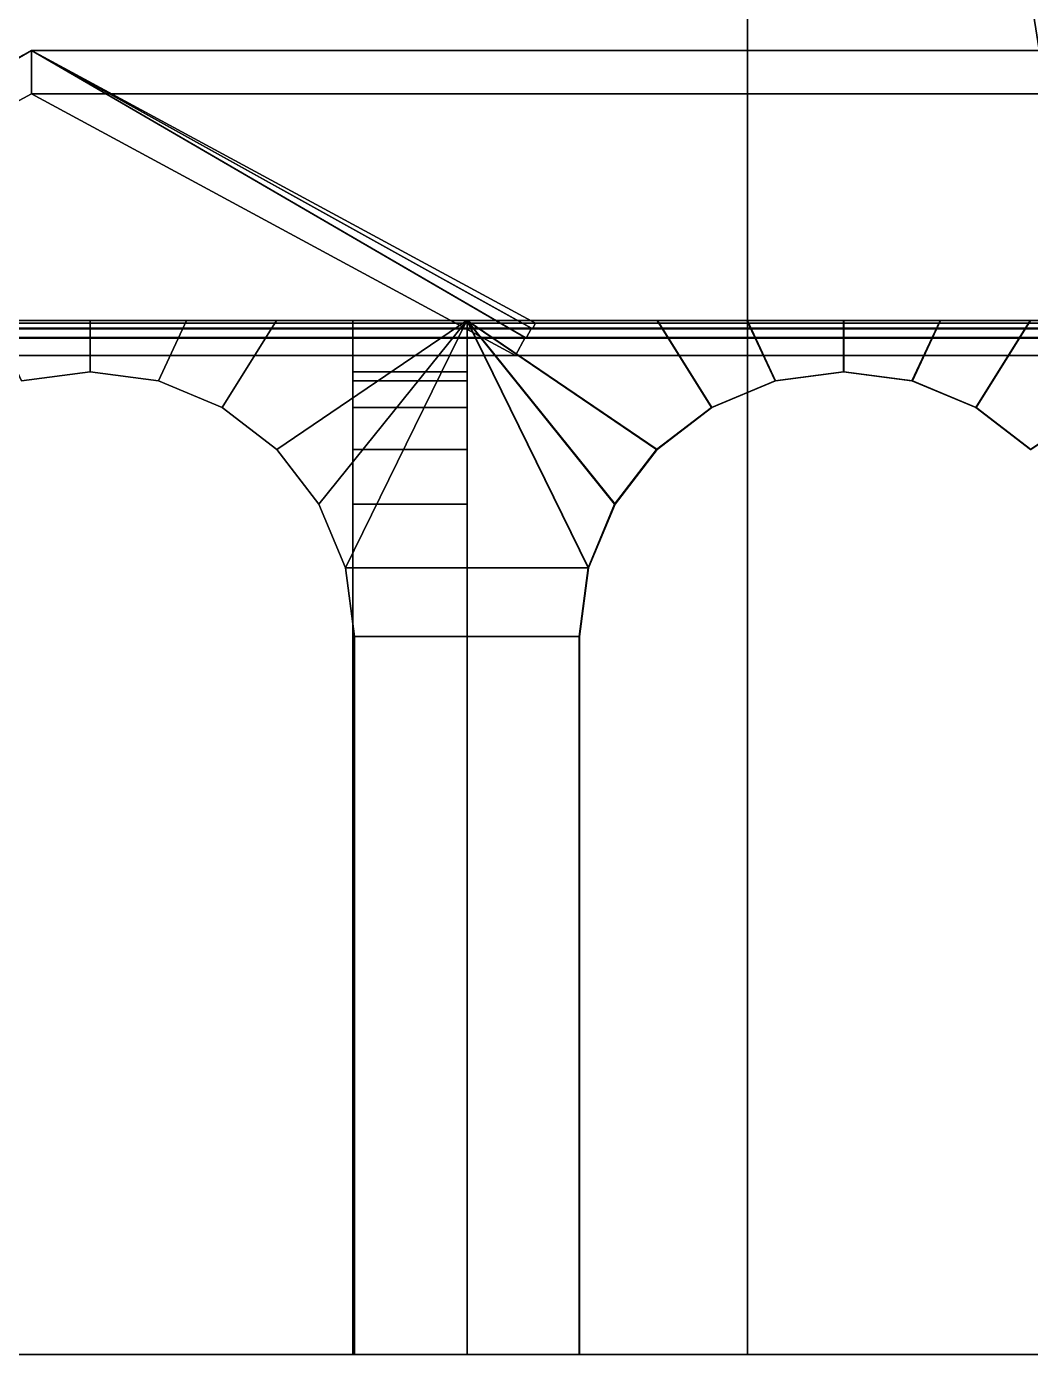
# Model space of a CAD drawing. Header units: metres. Extents: x -14.1 to 14.1, y -13.2 to 13.2.
# Drawn here: x -10.665 to -6.941, y -13.215 to -8.289 of the extents above; entities that cross this region are included whole.
import ezdxf

# ---------------------------------------------------------------- set-up
doc = ezdxf.new("R2010")
doc.units = ezdxf.units.M

msp = doc.modelspace()

# ---------------------------------------------------------------- linework, layer by layer
at = {"layer": 'archroof', "color": 8}
for points in [[(-10.6465, -8.37865, -18.0318), (-2.58892, -8.37861, -18.0319), (-2.58892, -9.38961, -19.9018), (-12.5165, -9.38964, -19.9018)], [(-12.5165, -9.38964, -19.9018), (-12.5165, -9.38964, -14.3927), (-10.6465, -8.37865, -14.3927), (-10.6465, -8.37865, -18.0318)], [(-12.5165, -9.38964, -14.3927), (-12.5165, -9.38964, -9.43688), (-10.6465, -8.37865, -9.43688), (-10.6465, -8.37865, -14.3927)], [(-8.77657, -9.38962, -16.1619), (-2.58892, -9.3896, -16.1619), (-2.58892, -8.37861, -18.0319), (-10.6465, -8.37865, -18.0318)], [(-10.6465, -8.37865, -18.0318), (-10.6465, -8.37865, -14.3927), (-8.77657, -9.38962, -14.3927), (-8.77657, -9.38962, -16.1619)], [(-10.6465, -8.37865, -14.3927), (-10.6465, -8.37865, -9.43688), (-8.77657, -9.38962, -9.43688), (-8.77657, -9.38962, -14.3927)], [(-12.5165, -9.38964, -19.9018), (-2.58892, -9.38961, -19.9018), (-2.58892, -9.4104, -19.8905), (-12.5052, -9.41044, -19.8905)], [(-8.78782, -9.41041, -16.1731), (-2.58892, -9.41039, -16.1731), (-2.58892, -9.3896, -16.1619), (-8.77657, -9.38962, -16.1619)], [(-8.77657, -9.38962, -16.1619), (-8.77657, -9.38962, -14.3927), (-8.78782, -9.41041, -14.3927), (-8.78782, -9.41041, -16.1731)], [(-8.77657, -9.38962, -14.3927), (-8.77657, -9.38962, -9.43688), (-8.78782, -9.41041, -9.43688), (-8.78782, -9.41041, -14.3927)], [(-12.5052, -9.41044, -19.8905), (-2.58892, -9.4104, -19.8905), (-2.58892, -9.4083, -19.8866), (-12.5013, -9.40833, -19.8866)], [(-8.79175, -9.40831, -16.1771), (-2.58892, -9.40829, -16.1771), (-2.58892, -9.41039, -16.1731), (-8.78782, -9.41041, -16.1731)], [(-8.78782, -9.41041, -16.1731), (-8.78782, -9.41041, -14.3927), (-8.79175, -9.40831, -14.3927), (-8.79175, -9.40831, -16.1771)], [(-8.78782, -9.41041, -14.3927), (-8.78782, -9.41041, -9.43688), (-8.79175, -9.40831, -9.43688), (-8.79175, -9.40831, -14.3927)]]:
    msp.add_3dface(points, dxfattribs=at)
at = {"layer": 'archwall', "color": 33}
for points in [[(-10.6834, -9.60376, -19.6369), (-10.7876, -9.37908, -19.6369), (-10.4295, -9.37908, -19.6369), (-10.4295, -9.57034, -19.6369)], [(-10.4295, -9.57034, -19.2122), (-10.4295, -9.37908, -19.2122), (-10.7876, -9.37908, -19.2122), (-10.6834, -9.60376, -19.2122)], [(-10.4295, -9.37908, -19.2122), (-10.4295, -9.37908, -19.6369), (-10.7876, -9.37908, -19.6369), (-10.7876, -9.37908, -19.2122)], [(-10.4295, -9.57034, -19.6369), (-10.4295, -9.37908, -19.6369), (-10.0714, -9.37908, -19.6369), (-10.1757, -9.60376, -19.6369)], [(-10.0714, -9.37908, -19.2122), (-10.0714, -9.37908, -19.6369), (-10.4295, -9.37908, -19.6369), (-10.4295, -9.37908, -19.2122)], [(-10.1757, -9.60376, -19.2122), (-10.0714, -9.37908, -19.2122), (-10.4295, -9.37908, -19.2122), (-10.4295, -9.57034, -19.2122)], [(-10.1757, -9.60376, -19.6369), (-10.0714, -9.37908, -19.6369), (-9.7377, -9.37908, -19.6369), (-9.93913, -9.70174, -19.6369)], [(-9.93913, -9.70174, -19.2122), (-9.7377, -9.37908, -19.2122), (-10.0714, -9.37908, -19.2122), (-10.1757, -9.60376, -19.2122)], [(-9.7377, -9.37908, -19.2122), (-9.7377, -9.37908, -19.6369), (-10.0714, -9.37908, -19.6369), (-10.0714, -9.37908, -19.2122)], [(-9.93913, -9.70174, -19.6369), (-9.7377, -9.37908, -19.6369), (-9.03178, -9.37908, -19.6369), (-9.73604, -9.8576, -19.6369)], [(-9.73604, -9.8576, -19.2122), (-9.03178, -9.37908, -19.2122), (-9.7377, -9.37908, -19.2122), (-9.93913, -9.70174, -19.2122)], [(-9.03178, -9.37908, -19.2122), (-9.03178, -9.37908, -19.6369), (-9.7377, -9.37908, -19.6369), (-9.7377, -9.37908, -19.2122)], [(-9.73604, -9.8576, -19.6369), (-9.03178, -9.37908, -19.6369), (-9.58018, -10.0607, -19.6369)], [(-9.58018, -10.0607, -19.2122), (-9.03178, -9.37908, -19.2122), (-9.73604, -9.8576, -19.2122)], [(-9.48219, -10.2973, -19.2122), (-9.03178, -9.37908, -19.2122), (-9.58018, -10.0607, -19.2122)], [(-9.58018, -10.0607, -19.6369), (-9.03178, -9.37908, -19.6369), (-9.48219, -10.2973, -19.6369)], [(-8.58141, -10.2973, -19.2122), (-9.03178, -9.37908, -19.2122), (-9.48219, -10.2973, -19.2122)], [(-9.48219, -10.2973, -19.6369), (-9.03178, -9.37908, -19.6369), (-8.58141, -10.2973, -19.6369)], [(-9.45479, -10.2973, -10.8246), (-9.45479, -10.2973, -9.43688), (-9.45479, -9.37908, -9.43688), (-9.45479, -9.37907, -10.8245)], [(-9.45479, -9.37907, -10.8245), (-9.45479, -9.37908, -9.43688), (-9.03014, -9.37908, -9.43688), (-9.03014, -9.37907, -10.8245)], [(-9.03014, -9.37907, -10.8245), (-9.03014, -9.37908, -11.5304), (-9.45479, -9.37908, -11.5304), (-9.45479, -9.37907, -10.8245)], [(-9.45479, -9.37907, -10.8245), (-9.45479, -10.2973, -11.2749), (-9.45479, -10.2973, -10.8246)], [(-9.45479, -10.2973, -11.2749), (-9.45479, -9.37907, -10.8245), (-9.45479, -10.0607, -11.3729)], [(-9.45479, -10.0607, -11.3729), (-9.45479, -9.37907, -10.8245), (-9.45479, -9.8576, -11.5287)], [(-9.45479, -9.8576, -11.5287), (-9.45479, -9.37907, -10.8245), (-9.45479, -9.37908, -11.5304), (-9.45479, -9.70174, -11.7319)], [(-9.45479, -9.37907, -16.4155), (-9.45479, -9.37908, -15.7095), (-9.03014, -9.37908, -15.7095), (-9.03014, -9.37907, -16.4155)], [(-9.45479, -9.70174, -15.5081), (-9.45479, -9.37908, -15.7095), (-9.45479, -9.37907, -16.4155), (-9.45479, -9.8576, -15.7112)], [(-9.45479, -9.8576, -15.7112), (-9.45479, -9.37907, -16.4155), (-9.45479, -10.0607, -15.8671)], [(-9.45479, -10.0607, -15.8671), (-9.45479, -9.37907, -16.4155), (-9.45479, -10.2973, -15.965)], [(-9.45479, -10.2973, -16.4154), (-9.45479, -10.2973, -15.965), (-9.45479, -9.37907, -16.4155)], [(-9.45479, -10.2973, -16.4154), (-9.45479, -9.37907, -16.4155), (-9.45468, -9.37908, -16.84), (-9.45466, -10.2973, -16.84)], [(-9.03025, -9.37907, -16.84), (-9.45468, -9.37908, -16.84), (-9.45479, -9.37907, -16.4155), (-9.03014, -9.37907, -16.4155)], [(-9.03014, -10.2973, -9.43688), (-9.03014, -9.37908, -9.43688), (-9.45479, -9.37908, -9.43688), (-9.45479, -10.2973, -9.43688)], [(-9.45479, -9.70174, -11.7319), (-9.45479, -9.37908, -11.5304), (-9.45479, -9.37908, -11.8642), (-9.45479, -9.60376, -11.9684)], [(-9.45479, -9.37908, -11.5304), (-9.03014, -9.37908, -11.5304), (-9.03014, -9.37908, -11.8642), (-9.45479, -9.37908, -11.8642)], [(-9.45479, -9.37908, -11.8642), (-9.03014, -9.37908, -11.8642), (-9.03014, -9.37908, -12.2223), (-9.45479, -9.37908, -12.2223)], [(-9.45479, -9.60376, -11.9684), (-9.45479, -9.37908, -11.8642), (-9.45479, -9.37908, -12.2223), (-9.45479, -9.57034, -12.2223)], [(-9.45479, -9.57034, -12.2223), (-9.45479, -9.37908, -12.2223), (-9.45479, -9.37908, -12.5804), (-9.45479, -9.60376, -12.4761)], [(-9.45479, -9.37908, -12.2223), (-9.03014, -9.37908, -12.2223), (-9.03014, -9.37908, -12.5804), (-9.45479, -9.37908, -12.5804)], [(-9.45479, -9.37908, -12.5804), (-9.03014, -9.37908, -12.5804), (-9.03014, -9.37908, -12.9141), (-9.45479, -9.37908, -12.9141)], [(-9.45479, -9.60376, -12.4761), (-9.45479, -9.37908, -12.5804), (-9.45479, -9.37908, -12.9141), (-9.45479, -9.70174, -12.7127)], [(-9.45479, -9.70174, -12.7127), (-9.45479, -9.37908, -12.9141), (-9.45479, -9.37908, -13.62), (-9.45479, -9.8576, -12.9157)], [(-9.45479, -9.37908, -13.62), (-9.45479, -9.37908, -12.9141), (-9.03014, -9.37908, -12.9141), (-9.03014, -9.37908, -13.62)], [(-9.45479, -10.2973, -13.1696), (-9.45479, -9.37908, -13.62), (-9.45479, -10.2973, -14.0703)], [(-9.45479, -10.0607, -13.0716), (-9.45479, -9.37908, -13.62), (-9.45479, -10.2973, -13.1696)], [(-9.45479, -9.8576, -12.9157), (-9.45479, -9.37908, -13.62), (-9.45479, -10.0607, -13.0716)], [(-9.45479, -10.0607, -14.1683), (-9.45479, -9.37908, -13.62), (-9.45479, -9.8576, -14.3242)], [(-9.45479, -10.2973, -14.0703), (-9.45479, -9.37908, -13.62), (-9.45479, -10.0607, -14.1683)], [(-9.45479, -9.8576, -14.3242), (-9.45479, -9.37908, -13.62), (-9.45479, -9.37908, -14.3258), (-9.45479, -9.70174, -14.5273)], [(-9.03014, -9.37908, -13.62), (-9.03014, -9.37908, -14.3258), (-9.45479, -9.37908, -14.3258), (-9.45479, -9.37908, -13.62)], [(-9.45479, -9.37908, -14.3258), (-9.03014, -9.37908, -14.3258), (-9.03014, -9.37908, -14.6596), (-9.45479, -9.37908, -14.6596)], [(-9.45479, -9.70174, -14.5273), (-9.45479, -9.37908, -14.3258), (-9.45479, -9.37908, -14.6596), (-9.45479, -9.60376, -14.7638)], [(-9.45479, -9.60376, -14.7638), (-9.45479, -9.37908, -14.6596), (-9.45479, -9.37908, -15.0177), (-9.45479, -9.57034, -15.0177)], [(-9.45479, -9.37908, -14.6596), (-9.03014, -9.37908, -14.6596), (-9.03014, -9.37908, -15.0177), (-9.45479, -9.37908, -15.0177)], [(-9.45479, -9.37908, -15.0177), (-9.03014, -9.37908, -15.0177), (-9.03014, -9.37908, -15.3758), (-9.45479, -9.37908, -15.3758)], [(-9.45479, -9.57034, -15.0177), (-9.45479, -9.37908, -15.0177), (-9.45479, -9.37908, -15.3758), (-9.45479, -9.60376, -15.2715)], [(-9.45479, -9.60376, -15.2715), (-9.45479, -9.37908, -15.3758), (-9.45479, -9.37908, -15.7095), (-9.45479, -9.70174, -15.5081)], [(-9.45479, -9.37908, -15.3758), (-9.03014, -9.37908, -15.3758), (-9.03014, -9.37908, -15.7095), (-9.45479, -9.37908, -15.7095)], [(-9.03023, -10.2973, -16.84), (-9.45466, -10.2973, -16.84), (-9.45468, -9.37908, -16.84), (-9.03025, -9.37907, -16.84)], [(-9.03178, -9.37908, -19.2122), (-8.3259, -9.37908, -19.2122), (-8.3259, -9.37908, -19.6369), (-9.03178, -9.37908, -19.6369)], [(-8.12447, -9.70174, -19.2122), (-8.3259, -9.37908, -19.2122), (-9.03178, -9.37908, -19.2122), (-8.32756, -9.8576, -19.2122)], [(-8.32756, -9.8576, -19.2122), (-9.03178, -9.37908, -19.2122), (-8.48342, -10.0607, -19.2122)], [(-8.48342, -10.0607, -19.2122), (-9.03178, -9.37908, -19.2122), (-8.58141, -10.2973, -19.2122)], [(-8.58141, -10.2973, -19.6369), (-9.03178, -9.37908, -19.6369), (-8.48342, -10.0607, -19.6369)], [(-8.48342, -10.0607, -19.6369), (-9.03178, -9.37908, -19.6369), (-8.32756, -9.8576, -19.6369)], [(-8.32756, -9.8576, -19.6369), (-9.03178, -9.37908, -19.6369), (-8.3259, -9.37908, -19.6369), (-8.12447, -9.70174, -19.6369)], [(-9.03014, -9.37907, -16.4155), (-8.32433, -9.37908, -16.4153), (-8.32433, -9.37908, -16.84), (-9.03025, -9.37907, -16.84)], [(-8.57984, -10.2973, -16.84), (-9.03025, -9.37907, -16.84), (-8.48185, -10.0607, -16.84)], [(-9.03025, -9.37907, -16.84), (-8.57984, -10.2973, -16.84), (-9.03023, -10.2973, -16.84)], [(-8.48185, -10.0607, -16.84), (-9.03025, -9.37907, -16.84), (-8.32603, -9.8576, -16.84)], [(-8.32603, -9.8576, -16.84), (-9.03025, -9.37907, -16.84), (-8.32433, -9.37908, -16.84), (-8.1229, -9.70174, -16.84)], [(-9.03014, -9.37907, -10.8245), (-9.03014, -9.37908, -9.43688), (-9.03014, -10.2973, -9.43688), (-9.03014, -10.2973, -10.8246)], [(-9.03014, -9.70174, -11.7319), (-9.03014, -9.37908, -11.5304), (-9.03014, -9.37907, -10.8245), (-9.03014, -9.8576, -11.5287)], [(-9.03014, -9.8576, -11.5287), (-9.03014, -9.37907, -10.8245), (-9.03014, -10.0607, -11.3729)], [(-9.03014, -10.0607, -11.3729), (-9.03014, -9.37907, -10.8245), (-9.03014, -10.2973, -11.2749)], [(-9.03014, -10.2973, -10.8246), (-9.03014, -10.2973, -11.2749), (-9.03014, -9.37907, -10.8245)], [(-9.03014, -9.8576, -15.7112), (-9.03014, -9.37907, -16.4155), (-9.03014, -9.37908, -15.7095), (-9.03014, -9.70174, -15.5081)], [(-9.03014, -9.37907, -16.4155), (-9.03014, -10.2973, -15.965), (-9.03014, -10.2973, -16.4154)], [(-9.03014, -10.2973, -15.965), (-9.03014, -9.37907, -16.4155), (-9.03014, -10.0607, -15.8671)], [(-9.03014, -10.0607, -15.8671), (-9.03014, -9.37907, -16.4155), (-9.03014, -9.8576, -15.7112)], [(-9.03014, -10.2973, -16.4154), (-8.57984, -10.2973, -16.4153), (-9.03014, -9.37907, -16.4155)], [(-8.1229, -9.70174, -16.4153), (-8.32433, -9.37908, -16.4153), (-9.03014, -9.37907, -16.4155), (-8.32603, -9.8576, -16.4153)], [(-8.32603, -9.8576, -16.4153), (-9.03014, -9.37907, -16.4155), (-8.48185, -10.0607, -16.4153)], [(-8.48185, -10.0607, -16.4153), (-9.03014, -9.37907, -16.4155), (-8.57984, -10.2973, -16.4153)], [(-9.03014, -9.60376, -11.9684), (-9.03014, -9.37908, -11.8642), (-9.03014, -9.37908, -11.5304), (-9.03014, -9.70174, -11.7319)], [(-9.03014, -9.57034, -12.2223), (-9.03014, -9.37908, -12.2223), (-9.03014, -9.37908, -11.8642), (-9.03014, -9.60376, -11.9684)], [(-9.03014, -9.60376, -12.4761), (-9.03014, -9.37908, -12.5804), (-9.03014, -9.37908, -12.2223), (-9.03014, -9.57034, -12.2223)], [(-9.03014, -9.70174, -12.7127), (-9.03014, -9.37908, -12.9141), (-9.03014, -9.37908, -12.5804), (-9.03014, -9.60376, -12.4761)], [(-9.03014, -9.8576, -12.9157), (-9.03014, -9.37908, -13.62), (-9.03014, -9.37908, -12.9141), (-9.03014, -9.70174, -12.7127)], [(-9.03014, -10.0607, -13.0716), (-9.03014, -9.37908, -13.62), (-9.03014, -9.8576, -12.9157)], [(-9.03014, -10.2973, -13.1696), (-9.03014, -9.37908, -13.62), (-9.03014, -10.0607, -13.0716)], [(-9.03014, -10.2973, -14.0703), (-9.03014, -9.37908, -13.62), (-9.03014, -10.2973, -13.1696)], [(-9.03014, -9.70174, -14.5273), (-9.03014, -9.37908, -14.3258), (-9.03014, -9.37908, -13.62), (-9.03014, -9.8576, -14.3242)], [(-9.03014, -9.8576, -14.3242), (-9.03014, -9.37908, -13.62), (-9.03014, -10.0607, -14.1683)], [(-9.03014, -10.0607, -14.1683), (-9.03014, -9.37908, -13.62), (-9.03014, -10.2973, -14.0703)], [(-9.03014, -9.60376, -14.7638), (-9.03014, -9.37908, -14.6596), (-9.03014, -9.37908, -14.3258), (-9.03014, -9.70174, -14.5273)], [(-9.03014, -9.57034, -15.0177), (-9.03014, -9.37908, -15.0177), (-9.03014, -9.37908, -14.6596), (-9.03014, -9.60376, -14.7638)], [(-9.03014, -9.60376, -15.2715), (-9.03014, -9.37908, -15.3758), (-9.03014, -9.37908, -15.0177), (-9.03014, -9.57034, -15.0177)], [(-9.03014, -9.70174, -15.5081), (-9.03014, -9.37908, -15.7095), (-9.03014, -9.37908, -15.3758), (-9.03014, -9.60376, -15.2715)], [(-7.88793, -9.60376, -19.2122), (-7.99218, -9.37908, -19.2122), (-8.3259, -9.37908, -19.2122), (-8.12447, -9.70174, -19.2122)], [(-7.99218, -9.37908, -19.2122), (-7.99218, -9.37908, -19.6369), (-8.3259, -9.37908, -19.6369), (-8.3259, -9.37908, -19.2122)], [(-8.12447, -9.70174, -19.6369), (-8.3259, -9.37908, -19.6369), (-7.99218, -9.37908, -19.6369), (-7.88793, -9.60376, -19.6369)], [(-8.1229, -9.70174, -16.84), (-8.32433, -9.37908, -16.84), (-7.99061, -9.37908, -16.84), (-7.88633, -9.60376, -16.84)], [(-7.99061, -9.37908, -16.4153), (-7.99061, -9.37908, -16.84), (-8.32433, -9.37908, -16.84), (-8.32433, -9.37908, -16.4153)], [(-7.88633, -9.60376, -16.4153), (-7.99061, -9.37908, -16.4153), (-8.32433, -9.37908, -16.4153), (-8.1229, -9.70174, -16.4153)], [(-7.63408, -9.37908, -19.2122), (-7.63408, -9.37908, -19.6369), (-7.99218, -9.37908, -19.6369), (-7.99218, -9.37908, -19.2122)], [(-7.63408, -9.57034, -19.2122), (-7.63408, -9.37908, -19.2122), (-7.99218, -9.37908, -19.2122), (-7.88793, -9.60376, -19.2122)], [(-7.88793, -9.60376, -19.6369), (-7.99218, -9.37908, -19.6369), (-7.63408, -9.37908, -19.6369), (-7.63408, -9.57034, -19.6369)], [(-7.88633, -9.60376, -16.84), (-7.99061, -9.37908, -16.84), (-7.63248, -9.37908, -16.84), (-7.63248, -9.57034, -16.84)], [(-7.63248, -9.57034, -16.4153), (-7.63248, -9.37908, -16.4153), (-7.99061, -9.37908, -16.4153), (-7.88633, -9.60376, -16.4153)], [(-7.63248, -9.37908, -16.4153), (-7.63248, -9.37908, -16.84), (-7.99061, -9.37908, -16.84), (-7.99061, -9.37908, -16.4153)], [(-7.38022, -9.60376, -19.2122), (-7.27597, -9.37908, -19.2122), (-7.63408, -9.37908, -19.2122), (-7.63408, -9.57034, -19.2122)], [(-7.27597, -9.37908, -19.2122), (-7.27597, -9.37908, -19.6369), (-7.63408, -9.37908, -19.6369), (-7.63408, -9.37908, -19.2122)], [(-7.63408, -9.57034, -19.6369), (-7.63408, -9.37908, -19.6369), (-7.27597, -9.37908, -19.6369), (-7.38022, -9.60376, -19.6369)], [(-7.63248, -9.57034, -16.84), (-7.63248, -9.37908, -16.84), (-7.27438, -9.37908, -16.84), (-7.37863, -9.60376, -16.84)], [(-7.27438, -9.37908, -16.4153), (-7.27438, -9.37908, -16.84), (-7.63248, -9.37908, -16.84), (-7.63248, -9.37908, -16.4153)], [(-7.37863, -9.60376, -16.4153), (-7.27438, -9.37908, -16.4153), (-7.63248, -9.37908, -16.4153), (-7.63248, -9.57034, -16.4153)], [(-7.14368, -9.70174, -19.2122), (-6.94225, -9.37908, -19.2122), (-7.27597, -9.37908, -19.2122), (-7.38022, -9.60376, -19.2122)], [(-7.38022, -9.60376, -19.6369), (-7.27597, -9.37908, -19.6369), (-6.94225, -9.37908, -19.6369), (-7.14368, -9.70174, -19.6369)], [(-7.37863, -9.60376, -16.84), (-7.27438, -9.37908, -16.84), (-6.94065, -9.37908, -16.84), (-7.14209, -9.70174, -16.84)], [(-7.14209, -9.70174, -16.4153), (-6.94065, -9.37908, -16.4153), (-7.27438, -9.37908, -16.4153), (-7.37863, -9.60376, -16.4153)], [(-6.94225, -9.37908, -19.2122), (-6.94225, -9.37908, -19.6369), (-7.27597, -9.37908, -19.6369), (-7.27597, -9.37908, -19.2122)], [(-6.94065, -9.37908, -16.4153), (-6.94065, -9.37908, -16.84), (-7.27438, -9.37908, -16.84), (-7.27438, -9.37908, -16.4153)], [(-6.94055, -9.8576, -19.2122), (-6.23637, -9.37907, -19.2122), (-6.94225, -9.37908, -19.2122), (-7.14368, -9.70174, -19.2122)], [(-7.14368, -9.70174, -19.6369), (-6.94225, -9.37908, -19.6369), (-6.23637, -9.37907, -19.6369), (-6.94055, -9.8576, -19.6369)], [(-7.14209, -9.70174, -16.84), (-6.94065, -9.37908, -16.84), (-6.23478, -9.37908, -16.84), (-6.939, -9.8576, -16.84)], [(-6.939, -9.8576, -16.4153), (-6.23478, -9.37908, -16.4153), (-6.94065, -9.37908, -16.4153), (-7.14209, -9.70174, -16.4153)], [(-6.23637, -9.37907, -19.6369), (-6.94225, -9.37908, -19.6369), (-6.94225, -9.37908, -19.2122), (-6.23637, -9.37907, -19.2122)], [(-6.23478, -9.37908, -16.84), (-6.94065, -9.37908, -16.84), (-6.94065, -9.37908, -16.4153), (-6.23478, -9.37908, -16.4153)], [(-9.48219, -10.2973, -19.2122), (-9.44878, -10.5511, -19.2122), (-8.61482, -10.5511, -19.2122), (-8.58141, -10.2973, -19.2122)], [(-9.44878, -10.5511, -19.6369), (-9.48219, -10.2973, -19.6369), (-8.58141, -10.2973, -19.6369), (-8.61482, -10.5511, -19.6369)], [(-9.45479, -10.5511, -10.8246), (-9.45479, -10.5511, -9.43688), (-9.45479, -10.2973, -9.43688), (-9.45479, -10.2973, -10.8246)], [(-9.45479, -10.2973, -9.43688), (-9.45479, -10.5511, -9.43688), (-9.03014, -10.5511, -9.43688), (-9.03014, -10.2973, -9.43688)], [(-9.45479, -10.2973, -10.8246), (-9.45479, -10.2973, -11.2749), (-9.45479, -10.5511, -11.2415), (-9.45479, -10.5511, -10.8246)], [(-9.45479, -10.2973, -14.0703), (-9.45479, -10.5511, -14.0369), (-9.45479, -10.5511, -13.203), (-9.45479, -10.2973, -13.1696)], [(-9.45479, -10.5511, -16.4154), (-9.45479, -10.5511, -15.9985), (-9.45479, -10.2973, -15.965), (-9.45479, -10.2973, -16.4154)], [(-9.45479, -10.5511, -16.4154), (-9.45479, -10.2973, -16.4154), (-9.45466, -10.2973, -16.84), (-9.45466, -10.5511, -16.84)], [(-9.03023, -10.5511, -16.84), (-9.45466, -10.5511, -16.84), (-9.45466, -10.2973, -16.84), (-9.03023, -10.2973, -16.84)], [(-9.03023, -10.5511, -16.84), (-9.03023, -10.2973, -16.84), (-8.57984, -10.2973, -16.84), (-8.61325, -10.5511, -16.84)], [(-9.03014, -10.2973, -10.8246), (-9.03014, -10.2973, -9.43688), (-9.03014, -10.5511, -9.43688), (-9.03014, -10.5511, -10.8246)], [(-9.03014, -10.5511, -10.8246), (-9.03014, -10.5511, -11.2415), (-9.03014, -10.2973, -11.2749), (-9.03014, -10.2973, -10.8246)], [(-9.03014, -10.5511, -14.0369), (-9.03014, -10.2973, -14.0703), (-9.03014, -10.2973, -13.1696), (-9.03014, -10.5511, -13.203)], [(-9.03014, -10.5511, -16.4154), (-9.03014, -10.2973, -16.4154), (-9.03014, -10.2973, -15.965), (-9.03014, -10.5511, -15.9985)], [(-9.03014, -10.5511, -16.4154), (-8.61325, -10.5511, -16.4153), (-8.57984, -10.2973, -16.4153), (-9.03014, -10.2973, -16.4154)], [(-9.45479, -13.2146, -10.8246), (-9.45479, -13.2146, -9.43688), (-9.45479, -10.5511, -9.43688), (-9.45479, -10.5511, -10.8246)], [(-9.45479, -10.5511, -9.43688), (-9.45479, -13.2146, -9.43688), (-9.03014, -13.2146, -9.43688), (-9.03014, -10.5511, -9.43688)], [(-9.45479, -10.5511, -10.8246), (-9.45479, -10.5511, -11.2415), (-9.45479, -13.2146, -11.2415), (-9.45479, -13.2146, -10.8246)], [(-9.45479, -10.5511, -13.203), (-9.45479, -10.5511, -14.0369), (-9.45479, -13.2146, -14.0369), (-9.45479, -13.2146, -13.203)], [(-9.45479, -13.2146, -16.4154), (-9.45479, -13.2146, -15.9985), (-9.45479, -10.5511, -15.9985), (-9.45479, -10.5511, -16.4154)], [(-9.45466, -10.5511, -16.84), (-9.45466, -13.2146, -16.84), (-9.45479, -13.2146, -16.4154), (-9.45479, -10.5511, -16.4154)], [(-9.03023, -13.2146, -16.84), (-9.45466, -13.2146, -16.84), (-9.45466, -10.5511, -16.84), (-9.03023, -10.5511, -16.84)], [(-9.44878, -13.2146, -19.2122), (-8.61482, -13.2146, -19.2122), (-8.61482, -10.5511, -19.2122), (-9.44878, -10.5511, -19.2122)], [(-8.61482, -10.5511, -19.6369), (-8.61482, -13.2146, -19.6369), (-9.44878, -13.2146, -19.6369), (-9.44878, -10.5511, -19.6369)], [(-8.61325, -13.2146, -16.84), (-9.03023, -13.2146, -16.84), (-9.03023, -10.5511, -16.84), (-8.61325, -10.5511, -16.84)], [(-9.03014, -10.5511, -10.8246), (-9.03014, -10.5511, -9.43688), (-9.03014, -13.2146, -9.43688), (-9.03014, -13.2146, -10.8246)], [(-9.03014, -13.2146, -10.8246), (-9.03014, -13.2146, -11.2415), (-9.03014, -10.5511, -11.2415), (-9.03014, -10.5511, -10.8246)], [(-9.03014, -10.5511, -13.203), (-9.03014, -13.2146, -13.203), (-9.03014, -13.2146, -14.0369), (-9.03014, -10.5511, -14.0369)], [(-9.03014, -13.2146, -15.9985), (-9.03014, -13.2146, -16.4154), (-9.03014, -10.5511, -16.4154), (-9.03014, -10.5511, -15.9985)], [(-9.03014, -13.2146, -16.4154), (-8.61325, -13.2146, -16.4153), (-8.61325, -10.5511, -16.4153), (-9.03014, -10.5511, -16.4154)], [(-9.45479, -13.2146, -10.8246), (-9.45479, -13.2146, -11.2415), (-9.03014, -13.2146, -11.2415), (-9.03014, -13.2146, -10.8246)], [(-9.45479, -13.2146, -13.203), (-9.45479, -13.2146, -14.0369), (-9.03014, -13.2146, -14.0369), (-9.03014, -13.2146, -13.203)], [(-9.03014, -13.2146, -16.4154), (-9.03014, -13.2146, -15.9985), (-9.45479, -13.2146, -15.9985), (-9.45479, -13.2146, -16.4154)], [(-9.03014, -13.2146, -16.4154), (-9.45479, -13.2146, -16.4154), (-9.45466, -13.2146, -16.84), (-9.03023, -13.2146, -16.84)], [(-9.03014, -13.2146, -10.8246), (-9.03014, -13.2146, -9.43688), (-9.45479, -13.2146, -9.43688), (-9.45479, -13.2146, -10.8246)], [(-9.44878, -13.2146, -19.6369), (-8.61482, -13.2146, -19.6369), (-8.61482, -13.2146, -19.2122), (-9.44878, -13.2146, -19.2122)], [(-9.03023, -13.2146, -16.84), (-8.61325, -13.2146, -16.84), (-8.61325, -13.2146, -16.4153), (-9.03014, -13.2146, -16.4154)]]:
    msp.add_3dface(points, dxfattribs=at)
at = {"layer": 'archwll2', "color": 28}
for points in [[(-10.6834, -9.60376, -19.6369), (-10.4295, -9.57034, -19.6369), (-10.4295, -9.57034, -19.2122), (-10.6834, -9.60376, -19.2122)], [(-10.4295, -9.57034, -19.6369), (-10.1757, -9.60376, -19.6369), (-10.1757, -9.60376, -19.2122), (-10.4295, -9.57034, -19.2122)], [(-10.1757, -9.60376, -19.6369), (-9.93913, -9.70174, -19.6369), (-9.93913, -9.70174, -19.2122), (-10.1757, -9.60376, -19.2122)], [(-9.03014, -9.60376, -15.2715), (-9.03014, -9.57034, -15.0177), (-9.45479, -9.57034, -15.0177), (-9.45479, -9.60376, -15.2715)], [(-9.03014, -9.57034, -15.0177), (-9.03014, -9.60376, -14.7638), (-9.45479, -9.60376, -14.7638), (-9.45479, -9.57034, -15.0177)], [(-9.45479, -9.57034, -12.2223), (-9.45479, -9.60376, -12.4761), (-9.03014, -9.60376, -12.4761), (-9.03014, -9.57034, -12.2223)], [(-9.45479, -9.60376, -11.9684), (-9.45479, -9.57034, -12.2223), (-9.03014, -9.57034, -12.2223), (-9.03014, -9.60376, -11.9684)], [(-9.03014, -9.70174, -15.5081), (-9.03014, -9.60376, -15.2715), (-9.45479, -9.60376, -15.2715), (-9.45479, -9.70174, -15.5081)], [(-9.03014, -9.60376, -14.7638), (-9.03014, -9.70174, -14.5273), (-9.45479, -9.70174, -14.5273), (-9.45479, -9.60376, -14.7638)], [(-9.45479, -9.60376, -12.4761), (-9.45479, -9.70174, -12.7127), (-9.03014, -9.70174, -12.7127), (-9.03014, -9.60376, -12.4761)], [(-9.45479, -9.70174, -11.7319), (-9.45479, -9.60376, -11.9684), (-9.03014, -9.60376, -11.9684), (-9.03014, -9.70174, -11.7319)], [(-7.88793, -9.60376, -19.2122), (-8.12447, -9.70174, -19.2122), (-8.12447, -9.70174, -19.6369), (-7.88793, -9.60376, -19.6369)], [(-8.1229, -9.70174, -16.84), (-7.88633, -9.60376, -16.84), (-7.88633, -9.60376, -16.4153), (-8.1229, -9.70174, -16.4153)], [(-7.63408, -9.57034, -19.2122), (-7.88793, -9.60376, -19.2122), (-7.88793, -9.60376, -19.6369), (-7.63408, -9.57034, -19.6369)], [(-7.88633, -9.60376, -16.84), (-7.63248, -9.57034, -16.84), (-7.63248, -9.57034, -16.4153), (-7.88633, -9.60376, -16.4153)], [(-7.38022, -9.60376, -19.2122), (-7.63408, -9.57034, -19.2122), (-7.63408, -9.57034, -19.6369), (-7.38022, -9.60376, -19.6369)], [(-7.63248, -9.57034, -16.84), (-7.37863, -9.60376, -16.84), (-7.37863, -9.60376, -16.4153), (-7.63248, -9.57034, -16.4153)], [(-7.14368, -9.70174, -19.2122), (-7.38022, -9.60376, -19.2122), (-7.38022, -9.60376, -19.6369), (-7.14368, -9.70174, -19.6369)], [(-7.37863, -9.60376, -16.84), (-7.14209, -9.70174, -16.84), (-7.14209, -9.70174, -16.4153), (-7.37863, -9.60376, -16.4153)], [(-9.93913, -9.70174, -19.6369), (-9.73604, -9.8576, -19.6369), (-9.73604, -9.8576, -19.2122), (-9.93913, -9.70174, -19.2122)], [(-9.03014, -9.8576, -15.7112), (-9.03014, -9.70174, -15.5081), (-9.45479, -9.70174, -15.5081), (-9.45479, -9.8576, -15.7112)], [(-9.03014, -9.70174, -14.5273), (-9.03014, -9.8576, -14.3242), (-9.45479, -9.8576, -14.3242), (-9.45479, -9.70174, -14.5273)], [(-9.45479, -9.70174, -12.7127), (-9.45479, -9.8576, -12.9157), (-9.03014, -9.8576, -12.9157), (-9.03014, -9.70174, -12.7127)], [(-9.45479, -9.8576, -11.5287), (-9.45479, -9.70174, -11.7319), (-9.03014, -9.70174, -11.7319), (-9.03014, -9.8576, -11.5287)], [(-8.12447, -9.70174, -19.2122), (-8.32756, -9.8576, -19.2122), (-8.32756, -9.8576, -19.6369), (-8.12447, -9.70174, -19.6369)], [(-8.32603, -9.8576, -16.84), (-8.1229, -9.70174, -16.84), (-8.1229, -9.70174, -16.4153), (-8.32603, -9.8576, -16.4153)], [(-6.94055, -9.8576, -19.2122), (-7.14368, -9.70174, -19.2122), (-7.14368, -9.70174, -19.6369), (-6.94055, -9.8576, -19.6369)], [(-7.14209, -9.70174, -16.84), (-6.939, -9.8576, -16.84), (-6.939, -9.8576, -16.4153), (-7.14209, -9.70174, -16.4153)], [(-9.73604, -9.8576, -19.6369), (-9.58018, -10.0607, -19.6369), (-9.58018, -10.0607, -19.2122), (-9.73604, -9.8576, -19.2122)], [(-9.03014, -10.0607, -15.8671), (-9.03014, -9.8576, -15.7112), (-9.45479, -9.8576, -15.7112), (-9.45479, -10.0607, -15.8671)], [(-9.03014, -9.8576, -14.3242), (-9.03014, -10.0607, -14.1683), (-9.45479, -10.0607, -14.1683), (-9.45479, -9.8576, -14.3242)], [(-9.45479, -9.8576, -12.9157), (-9.45479, -10.0607, -13.0716), (-9.03014, -10.0607, -13.0716), (-9.03014, -9.8576, -12.9157)], [(-9.45479, -10.0607, -11.3729), (-9.45479, -9.8576, -11.5287), (-9.03014, -9.8576, -11.5287), (-9.03014, -10.0607, -11.3729)], [(-8.32756, -9.8576, -19.2122), (-8.48342, -10.0607, -19.2122), (-8.48342, -10.0607, -19.6369), (-8.32756, -9.8576, -19.6369)], [(-8.48185, -10.0607, -16.84), (-8.32603, -9.8576, -16.84), (-8.32603, -9.8576, -16.4153), (-8.48185, -10.0607, -16.4153)], [(-9.58018, -10.0607, -19.6369), (-9.48219, -10.2973, -19.6369), (-9.48219, -10.2973, -19.2122), (-9.58018, -10.0607, -19.2122)], [(-9.03014, -10.2973, -15.965), (-9.03014, -10.0607, -15.8671), (-9.45479, -10.0607, -15.8671), (-9.45479, -10.2973, -15.965)], [(-9.03014, -10.0607, -14.1683), (-9.03014, -10.2973, -14.0703), (-9.45479, -10.2973, -14.0703), (-9.45479, -10.0607, -14.1683)], [(-9.45479, -10.0607, -13.0716), (-9.45479, -10.2973, -13.1696), (-9.03014, -10.2973, -13.1696), (-9.03014, -10.0607, -13.0716)], [(-9.45479, -10.2973, -11.2749), (-9.45479, -10.0607, -11.3729), (-9.03014, -10.0607, -11.3729), (-9.03014, -10.2973, -11.2749)], [(-8.48342, -10.0607, -19.2122), (-8.58141, -10.2973, -19.2122), (-8.58141, -10.2973, -19.6369), (-8.48342, -10.0607, -19.6369)], [(-8.57984, -10.2973, -16.84), (-8.48185, -10.0607, -16.84), (-8.48185, -10.0607, -16.4153), (-8.57984, -10.2973, -16.4153)], [(-9.48219, -10.2973, -19.6369), (-9.44878, -10.5511, -19.6369), (-9.44878, -10.5511, -19.2122), (-9.48219, -10.2973, -19.2122)], [(-9.03014, -10.5511, -15.9985), (-9.03014, -10.2973, -15.965), (-9.45479, -10.2973, -15.965), (-9.45479, -10.5511, -15.9985)], [(-9.03014, -10.2973, -14.0703), (-9.03014, -10.5511, -14.0369), (-9.45479, -10.5511, -14.0369), (-9.45479, -10.2973, -14.0703)], [(-9.45479, -10.2973, -13.1696), (-9.45479, -10.5511, -13.203), (-9.03014, -10.5511, -13.203), (-9.03014, -10.2973, -13.1696)], [(-9.45479, -10.5511, -11.2415), (-9.45479, -10.2973, -11.2749), (-9.03014, -10.2973, -11.2749), (-9.03014, -10.5511, -11.2415)], [(-8.58141, -10.2973, -19.2122), (-8.61482, -10.5511, -19.2122), (-8.61482, -10.5511, -19.6369), (-8.58141, -10.2973, -19.6369)], [(-8.61325, -10.5511, -16.84), (-8.57984, -10.2973, -16.84), (-8.57984, -10.2973, -16.4153), (-8.61325, -10.5511, -16.4153)], [(-9.03014, -10.5511, -15.9985), (-9.45479, -10.5511, -15.9985), (-9.45479, -13.2146, -15.9985), (-9.03014, -13.2146, -15.9985)], [(-9.45479, -13.2146, -14.0369), (-9.45479, -10.5511, -14.0369), (-9.03014, -10.5511, -14.0369), (-9.03014, -13.2146, -14.0369)], [(-9.03014, -13.2146, -13.203), (-9.03014, -10.5511, -13.203), (-9.45479, -10.5511, -13.203), (-9.45479, -13.2146, -13.203)], [(-9.03014, -13.2146, -11.2415), (-9.45479, -13.2146, -11.2415), (-9.45479, -10.5511, -11.2415), (-9.03014, -10.5511, -11.2415)], [(-9.44878, -13.2146, -19.2122), (-9.44878, -10.5511, -19.2122), (-9.44878, -10.5511, -19.6369), (-9.44878, -13.2146, -19.6369)], [(-8.61482, -13.2146, -19.6369), (-8.61482, -10.5511, -19.6369), (-8.61482, -10.5511, -19.2122), (-8.61482, -13.2146, -19.2122)], [(-8.61325, -10.5511, -16.84), (-8.61325, -10.5511, -16.4153), (-8.61325, -13.2146, -16.4153), (-8.61325, -13.2146, -16.84)]]:
    msp.add_3dface(points, dxfattribs=at)
at = {"layer": 'artrim', "color": 13}
for points in [[(-12.5165, -9.38964, -9.43688), (-12.5052, -9.41044, -9.43688), (-10.6465, -8.37865, -9.43688)], [(-10.6465, -8.37865, -9.43688), (-12.5052, -9.41044, -9.43688), (-12.5013, -9.40833, -9.43688)], [(-10.6465, -8.37865, -9.43688), (-12.5013, -9.40833, -9.43688), (-12.4817, -9.44456, -9.43688)], [(-10.6465, -8.37865, -9.43688), (-12.4817, -9.44456, -9.43688), (-12.4777, -9.44246, -9.43688)], [(-10.6465, -8.37865, -9.43688), (-12.4777, -9.44246, -9.43688), (-12.4416, -9.50937, -9.43688), (-10.6465, -8.5389, -9.43688)], [(-10.6465, -8.5389, -9.43688), (-8.85146, -9.50934, -9.43688), (-8.81529, -9.44244, -9.43688), (-10.6465, -8.37865, -9.43688)], [(-10.6465, -8.37865, -9.43688), (-8.81529, -9.44244, -9.43688), (-8.81135, -9.44454, -9.43688)], [(-10.6465, -8.37865, -9.43688), (-8.81135, -9.44454, -9.43688), (-8.79175, -9.40831, -9.43688)], [(-10.6465, -8.37865, -9.43688), (-8.79175, -9.40831, -9.43688), (-8.78782, -9.41041, -9.43688)], [(-10.6465, -8.37865, -9.43688), (-8.78782, -9.41041, -9.43688), (-8.77657, -9.38962, -9.43688)], [(-12.4416, -9.50937, -19.8269), (-2.58892, -9.50933, -19.8269), (-2.58892, -8.53885, -18.0319), (-10.6465, -8.5389, -18.0318)], [(-10.6465, -8.5389, -18.0318), (-10.6465, -8.5389, -14.3927), (-12.4416, -9.50937, -14.3927), (-12.4416, -9.50937, -19.8269)], [(-10.6465, -8.5389, -14.3927), (-10.6465, -8.5389, -9.43688), (-12.4416, -9.50937, -9.43688), (-12.4416, -9.50937, -14.3927)], [(-10.6465, -8.5389, -18.0318), (-2.58892, -8.53885, -18.0319), (-2.58892, -9.50933, -16.2368), (-8.85146, -9.50934, -16.2368)], [(-8.85146, -9.50934, -16.2368), (-8.85146, -9.50934, -14.3927), (-10.6465, -8.5389, -14.3927), (-10.6465, -8.5389, -18.0318)], [(-8.85146, -9.50934, -14.3927), (-8.85146, -9.50934, -9.43688), (-10.6465, -8.5389, -9.43688), (-10.6465, -8.5389, -14.3927)], [(-12.5013, -9.40833, -19.8866), (-2.58892, -9.4083, -19.8866), (-2.58892, -9.44453, -19.867), (-12.4817, -9.44456, -19.867)], [(-12.4817, -9.44456, -19.867), (-2.58892, -9.44453, -19.867), (-2.58892, -9.44243, -19.8631), (-12.4777, -9.44246, -19.8631)], [(-12.4777, -9.44246, -19.8631), (-2.58892, -9.44243, -19.8631), (-2.58892, -9.50933, -19.8269), (-12.4416, -9.50937, -19.8269)], [(-8.85146, -9.50934, -16.2368), (-2.58892, -9.50933, -16.2368), (-2.58892, -9.44242, -16.2006), (-8.81529, -9.44244, -16.2006)], [(-8.81529, -9.44244, -16.2006), (-8.81529, -9.44244, -14.3927), (-8.85146, -9.50934, -14.3927), (-8.85146, -9.50934, -16.2368)], [(-8.81529, -9.44244, -14.3927), (-8.81529, -9.44244, -9.43688), (-8.85146, -9.50934, -9.43688), (-8.85146, -9.50934, -14.3927)], [(-8.81529, -9.44244, -16.2006), (-2.58892, -9.44242, -16.2006), (-2.58892, -9.44452, -16.1967), (-8.81135, -9.44454, -16.1967)], [(-8.81135, -9.44454, -16.1967), (-8.81135, -9.44454, -14.3927), (-8.81529, -9.44244, -14.3927), (-8.81529, -9.44244, -16.2006)], [(-8.81135, -9.44454, -14.3927), (-8.81135, -9.44454, -9.43688), (-8.81529, -9.44244, -9.43688), (-8.81529, -9.44244, -14.3927)], [(-8.81135, -9.44454, -16.1967), (-2.58892, -9.44452, -16.1967), (-2.58892, -9.40829, -16.1771), (-8.79175, -9.40831, -16.1771)], [(-8.79175, -9.40831, -16.1771), (-8.79175, -9.40831, -14.3927), (-8.81135, -9.44454, -14.3927), (-8.81135, -9.44454, -16.1967)], [(-8.79175, -9.40831, -14.3927), (-8.79175, -9.40831, -9.43688), (-8.81135, -9.44454, -9.43688), (-8.81135, -9.44454, -14.3927)]]:
    msp.add_3dface(points, dxfattribs=at)
at = {"layer": 'bldgs', "color": 21}
for points in [[(-7.9901, -7.44514, 12.8292), (-12.8009, -7.44514, 12.8292), (-12.8009, -13.2146, 12.8292), (-7.9901, -13.2146, 12.8292)], [(-7.9901, -13.2146, -9.43688), (-12.8009, -13.2146, -9.43688), (-12.8009, -7.44514, -9.43688), (-7.9901, -7.44514, -9.43688)], [(-7.9901, -13.2146, 12.8292), (-3.17934, -13.2146, 12.8292), (-3.17934, -7.44514, 12.8292), (-7.9901, -7.44514, 12.8292)], [(-7.9901, -7.44514, -9.43688), (-3.17934, -7.44514, -9.43688), (-3.17934, -13.2146, -9.43688), (-7.9901, -13.2146, -9.43688)], [(-7.9901, -13.2146, 8.6044), (-12.8009, -13.2146, 8.6044), (-12.8009, -13.2146, 5.92099), (-7.9901, -13.2146, 5.92099)], [(-7.9901, -13.2146, 5.92099), (-12.8009, -13.2146, 5.92099), (-12.8009, -13.2146, 3.03788), (-7.9901, -13.2146, 3.03788)], [(-7.9901, -13.2146, 3.03788), (-12.8009, -13.2146, 3.03788), (-12.8009, -13.2146, 0.354462), (-7.9901, -13.2146, 0.354462)], [(-7.9901, -13.2146, 0.354462), (-12.8009, -13.2146, 0.354462), (-12.8009, -13.2146, -2.52865), (-7.9901, -13.2146, -2.52865)], [(-7.9901, -13.2146, -2.52865), (-12.8009, -13.2146, -2.52865), (-12.8009, -13.2146, -5.21206), (-7.9901, -13.2146, -5.21206)], [(-7.9901, -13.2146, -5.21206), (-12.8009, -13.2146, -5.21206), (-12.8009, -13.2146, -9.43688), (-7.9901, -13.2146, -9.43688)], [(-7.9901, -13.2146, 12.8292), (-12.8009, -13.2146, 12.8292), (-12.8009, -13.2146, 8.6044), (-7.9901, -13.2146, 8.6044)], [(-7.9901, -13.2146, 5.92099), (-3.17934, -13.2146, 5.92099), (-3.17934, -13.2146, 8.6044), (-7.9901, -13.2146, 8.6044)], [(-7.9901, -13.2146, 3.03788), (-3.17934, -13.2146, 3.03788), (-3.17934, -13.2146, 5.92099), (-7.9901, -13.2146, 5.92099)], [(-7.9901, -13.2146, 0.354462), (-3.17934, -13.2146, 0.354462), (-3.17934, -13.2146, 3.03788), (-7.9901, -13.2146, 3.03788)], [(-7.9901, -13.2146, -2.52865), (-3.17934, -13.2146, -2.52865), (-3.17934, -13.2146, 0.354462), (-7.9901, -13.2146, 0.354462)], [(-7.9901, -13.2146, -5.21206), (-3.17934, -13.2146, -5.21206), (-3.17934, -13.2146, -2.52865), (-7.9901, -13.2146, -2.52865)], [(-7.9901, -13.2146, -9.43688), (-3.17934, -13.2146, -9.43688), (-3.17934, -13.2146, -5.21206), (-7.9901, -13.2146, -5.21206)], [(-7.9901, -13.2146, 8.6044), (-3.17934, -13.2146, 8.6044), (-3.17934, -13.2146, 12.8292), (-7.9901, -13.2146, 12.8292)]]:
    msp.add_3dface(points, dxfattribs=at)
at = {"layer": 'tower', "color": 20}
for points in [[(-13.1739, -13.2146, 19.0052), (-6.14309, -13.2146, 19.0052), (-7.89528, -2.13631, 18.776), (-11.4217, -2.13631, 18.776)], [(-6.37238, -2.13631, 12.2035), (-6.14318, -13.2146, 11.9743), (-13.1739, -13.2146, 11.9745), (-12.9447, -2.13631, 12.2037)], [(-6.14309, -13.2146, 19.0052), (-6.37221, -2.13631, 18.7759), (-7.89528, -2.13631, 18.776)], [(-6.14318, -13.2146, 11.9743), (-6.14309, -13.2146, 19.0052), (-13.1739, -13.2146, 19.0052), (-13.1739, -13.2146, 11.9745)]]:
    msp.add_3dface(points, dxfattribs=at)

doc.saveas('drawing.dxf')
